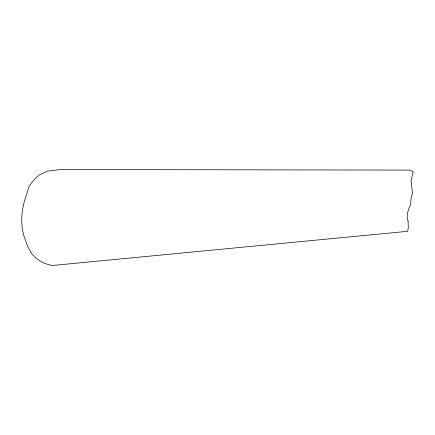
<?xml version="1.0" encoding="UTF-8"?>
<svg xmlns="http://www.w3.org/2000/svg" width="435" height="435" viewBox="0 0 435 435"><rect width="100%" height="100%" fill="white"/><g stroke="black" fill="none" stroke-linecap="round" stroke-linejoin="round"><path stroke-width="0.65" d="M408.079 221.181L408.307 227.684L407.655 231.322L52.575 265.47C44.131 264.262 36.915 259.896 31.565 253.464L27.584 246.281L24.387 237.157C20.053 224.101 21.331 209.915 25.714 197.039L29.232 186.191L34.077 179.524L39.656 174.767L47.143 171.216L60.411 169.53L409.471 170.09L413.25 171.564L411.624 178.513L411.787 179.312L410.983 180.422L412.57 193.521C410.662 196.816 411.086 200.584 410.694 204.145C408.378 209.616 405.773 215.428 408.079 221.181"/></g></svg>
